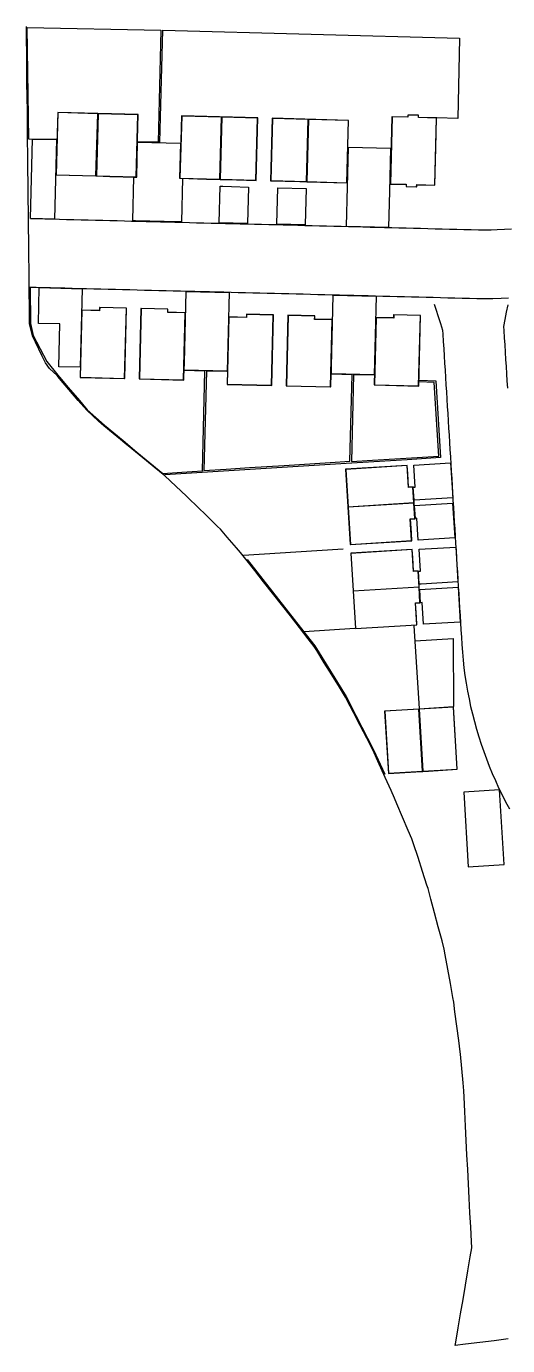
# Model space of a CAD drawing. Header units: metres. Extents: x 347065 to 347457, y 390101 to 390553.
# Drawn here: x 347064.7 to 347131.3, y 390279 to 390461.6 of the extents above; entities that cross this region are included whole.
import ezdxf

# ---------------------------------------------------------------- set-up
doc = ezdxf.new("R2010")
doc.units = ezdxf.units.M
for name, color, linetype in [('3D_LINES', 130, 'Continuous'), ('PLOTS EXTERNAL LEVEL', 3, 'Continuous'), ('PLOTS FFL', 1, 'Continuous')]:
    doc.layers.add(name, color=color, linetype=linetype)

msp = doc.modelspace()

# ---------------------------------------------------------------- linework, layer by layer
at = {"layer": '3D_LINES'}
for points in [[(347131.35, 390279.94, 42), (347129.37, 390279.69, 42.02), (347127.39, 390279.44, 42.08), (347125.4, 390279.19, 42.12), (347124.01, 390279.01, 42.1), (347124.08, 390279.47, 42.08), (347124.42, 390281.45, 42.01), (347124.75, 390283.42, 41.91), (347125.08, 390285.39, 41.81), (347125.41, 390287.36, 41.71), (347125.74, 390289.34, 41.61), (347126.07, 390291.31, 41.54), (347126.28, 390292.54, 41.51), (347126.24, 390293.41, 41.5), (347126.14, 390295.41, 41.46), (347126.04, 390297.41, 41.43), (347125.94, 390299.4, 41.41), (347125.83, 390301.4, 41.38), (347125.73, 390303.4, 41.35), (347125.63, 390305.4, 41.32), (347125.53, 390307.39, 41.3), (347125.43, 390309.39, 41.27), (347125.33, 390311.39, 41.25), (347125.23, 390313.39, 41.19), (347125.19, 390314.25, 41.19), (347125.08, 390315.38, 41.18), (347124.9, 390317.37, 41.15), (347124.72, 390319.36, 41.16), (347124.69, 390319.65, 41.17), (347124.48, 390321.23, 41.18), (347124.23, 390323.21, 41.19), (347123.97, 390325.19, 41.21), (347123.79, 390326.55, 41.23), (347123.68, 390327.17, 41.23), (347123.33, 390329.14, 41.22), (347122.98, 390331.11, 41.26), (347122.63, 390333.08, 41.22), (347122.49, 390333.86, 41.21), (347122.18, 390335.03, 41.19), (347121.66, 390336.96, 41.16), (347121.15, 390338.89, 41.14), (347120.63, 390340.82, 41.12), (347120.24, 390342.27, 41.12), (347120.09, 390342.75, 41.12), (347119.47, 390344.65, 41.12), (347118.85, 390346.55, 41.1), (347118.23, 390348.45, 41.07), (347118, 390349.17, 41.06), (347117.5, 390350.31, 41.06), (347116.72, 390352.15, 41.04), (347115.93, 390353.99, 41.02), (347115.6, 390354.77, 41.01), (347115.13, 390355.82, 41.01), (347114.31, 390357.65, 41), (347113.49, 390359.47, 40.98), (347112.6, 390361.47, 40.95), (347111.76, 390363.08, 40.92), (347110.84, 390364.85, 40.9), (347109.92, 390366.63, 40.89), (347108.99, 390368.4, 40.85), (347108.8, 390368.78, 40.85), (347107.97, 390370.12, 40.84), (347106.93, 390371.83, 40.83), (347105.88, 390373.53, 40.81), (347104.83, 390375.23, 40.81), (347104.5, 390375.78, 40.81), (347103.66, 390376.85, 40.81), (347102.43, 390378.42, 40.81), (347101.19, 390380, 40.82), (347099.96, 390381.57, 40.79), (347098.73, 390383.15, 40.79), (347097.49, 390384.72, 40.79), (347096.26, 390386.29, 40.78), (347095.02, 390387.87, 40.78), (347094.3, 390388.79, 40.78), (347093.75, 390389.41, 40.77), (347092.44, 390390.92, 40.82), (347091.5, 390391.99, 40.77), (347091.09, 390392.39, 40.75), (347089.66, 390393.79, 40.81), (347088.23, 390395.19, 40.81), (347087.2, 390396.21, 40.84), (347086.8, 390396.58, 40.85), (347085.34, 390397.95, 40.88), (347083.8, 390399.4, 40.9), (347082.34, 390400.6, 40.93), (347080.79, 390401.86, 40.88), (347079.24, 390403.13, 41.01), (347078.29, 390403.9, 41.07), (347077.7, 390404.4, 41.1), (347076.16, 390405.68, 41.17), (347075.39, 390406.31, 41.25), (347074.65, 390406.98, 41.32), (347073.01, 390408.46, 41.4), (347071.84, 390409.83, 41.46), (347070.55, 390411.35, 41.5), (347069.25, 390412.87, 41.58), (347068.91, 390413.26, 41.59), (347067.87, 390414.27, 41.62), (347067.28, 390415.03, 41.6), (347066.78, 390416.05, 41.59), (347065.51, 390418.77, 41.67), (347065.11, 390420.47, 41.73), (347065.1, 390421.83, 41.77), (347065.05, 390425.83, 41.84), (347065.03, 390427.83, 41.88), (347065.01, 390429.83, 41.91), (347064.99, 390431.83, 41.95), (347064.97, 390433.83, 41.97), (347064.94, 390435.83, 42), (347064.92, 390437.83, 42.01), (347064.9, 390439.83, 42), (347064.88, 390441.83, 41.98), (347064.85, 390443.83, 41.97), (347064.83, 390445.83, 41.97), (347064.81, 390447.83, 41.96), (347064.79, 390449.83, 41.96), (347064.77, 390451.83, 41.9), (347064.74, 390453.83, 41.96), (347064.72, 390455.83, 41.96), (347064.7, 390457.83, 41.96), (347064.68, 390459.83, 41.95), (347064.66, 390461.6, 40.99)], [(347068.83, 390445.92, 42.3), (347065, 390446.01, 42.09), (347064.75, 390461.46, 40.99), (347083.28, 390461.08, 42.14), (347082.91, 390445.57, 42.3), (347080.06, 390445.64, 42.3)], [(347083.13, 390445.56, 42.65), (347083.53, 390461.07, 42.15), (347124.61, 390459.95, 42.94), (347124.38, 390448.85, 42.97), (347121.47, 390448.93, 42.95)], [(347068.55, 390434.93, 42.07), (347065.22, 390435.01, 42.02), (347065.5, 390446.01, 42.13), (347068.83, 390445.92, 42.3), (347068.55, 390434.93, 42.07)], [(347085.71, 390434.55, 42.34), (347079.77, 390434.7, 42.24), (347079.38, 390434.71, 42.24), (347079.53, 390440.74, 42.3), (347079.92, 390440.73, 42.3), (347080.05, 390445.58, 42.3), (347085.99, 390445.43, 42.65), (347085.85, 390440.57, 42.65), (347086.25, 390440.55, 42.65), (347086.1, 390434.54, 42.34), (347085.71, 390434.55, 42.34)], [(347109.18, 390444.85, 42.65), (347108.89, 390433.96, 42.71), (347114.83, 390433.82, 42.8), (347114.96, 390438.76, 42.81), (347115.11, 390444.7, 42.95), (347109.18, 390444.85, 42.65)], [(347093.02, 390439.42, 42.65), (347095.38, 390439.36, 42.65), (347095.24, 390434.3, 42.49), (347091.32, 390434.41, 42.43), (347091.46, 390439.47, 42.65), (347091.84, 390439.46, 42.65), (347093.02, 390439.42, 42.65)], [(347099.47, 390439.25, 42.65), (347103.38, 390439.14, 42.65), (347103.25, 390434.11, 42.62), (347099.33, 390434.21, 42.56), (347099.47, 390439.25, 42.65)], [(347065.22, 390435.01, 42.02), (347066.22, 390434.99, 42.04), (347067.22, 390434.96, 42.05), (347068.22, 390434.94, 42.07), (347069.22, 390434.91, 42.09), (347070.22, 390434.89, 42.1), (347071.22, 390434.86, 42.12), (347072.22, 390434.84, 42.13), (347073.22, 390434.81, 42.15), (347074.22, 390434.79, 42.16), (347075.22, 390434.76, 42.18), (347076.22, 390434.73, 42.2), (347077.22, 390434.71, 42.21), (347078.22, 390434.68, 42.23), (347079.22, 390434.66, 42.24), (347080.22, 390434.63, 42.26), (347081.22, 390434.61, 42.27), (347082.22, 390434.58, 42.29), (347083.22, 390434.56, 42.31), (347084.22, 390434.53, 42.32), (347085.22, 390434.51, 42.34), (347086.22, 390434.48, 42.35), (347087.22, 390434.46, 42.37), (347088.22, 390434.43, 42.38), (347089.22, 390434.41, 42.4), (347090.22, 390434.38, 42.42), (347091.22, 390434.36, 42.43), (347092.22, 390434.33, 42.45), (347093.22, 390434.31, 42.46), (347094.22, 390434.28, 42.48), (347095.21, 390434.26, 42.5), (347096.21, 390434.23, 42.51), (347097.21, 390434.21, 42.53), (347098.21, 390434.18, 42.54), (347099.21, 390434.16, 42.56), (347100.21, 390434.13, 42.57), (347101.21, 390434.11, 42.59), (347102.21, 390434.08, 42.61), (347103.21, 390434.06, 42.62), (347104.21, 390434.03, 42.64), (347105.21, 390434, 42.65), (347106.21, 390433.98, 42.67), (347107.21, 390433.95, 42.68), (347108.21, 390433.93, 42.7), (347109.21, 390433.9, 42.72), (347110.21, 390433.88, 42.73), (347111.21, 390433.85, 42.75), (347112.21, 390433.83, 42.76), (347113.21, 390433.8, 42.78), (347114.21, 390433.78, 42.79), (347115.21, 390433.75, 42.81), (347116.21, 390433.73, 42.83), (347117.21, 390433.7, 42.84), (347118.21, 390433.68, 42.86), (347119.21, 390433.65, 42.87), (347120.21, 390433.63, 42.89), (347121.21, 390433.6, 42.9), (347122.21, 390433.58, 42.92), (347123.21, 390433.55, 42.94), (347124.21, 390433.53, 42.95), (347125.21, 390433.5, 42.97), (347126.21, 390433.48, 42.98), (347127.2, 390433.45, 43), (347128.14, 390433.43, 43.01), (347128.98, 390433.43, 43.03), (347129.82, 390433.47, 43.05), (347130.8, 390433.53, 43.06), (347131.8, 390433.59, 43.08)], [(347064.99, 390425.51, 42.02), (347065.99, 390425.49, 42.04), (347066.98, 390425.46, 42.05), (347067.98, 390425.44, 42.07), (347068.98, 390425.41, 42.09), (347069.98, 390425.39, 42.1), (347070.98, 390425.36, 42.12), (347071.98, 390425.34, 42.13), (347072.98, 390425.31, 42.15), (347073.98, 390425.29, 42.16), (347074.98, 390425.26, 42.18), (347075.98, 390425.24, 42.2), (347076.98, 390425.21, 42.21), (347077.98, 390425.19, 42.23), (347078.98, 390425.16, 42.24), (347079.98, 390425.14, 42.26), (347080.98, 390425.11, 42.27), (347081.98, 390425.09, 42.29), (347082.98, 390425.06, 42.31), (347083.98, 390425.04, 42.32), (347084.98, 390425.01, 42.34), (347085.98, 390424.99, 42.35), (347086.98, 390424.96, 42.37), (347087.98, 390424.94, 42.38), (347088.98, 390424.91, 42.4), (347089.98, 390424.89, 42.42), (347090.98, 390424.86, 42.43), (347091.98, 390424.84, 42.45), (347092.98, 390424.81, 42.46), (347093.98, 390424.78, 42.48), (347094.98, 390424.76, 42.5), (347095.98, 390424.73, 42.51), (347096.98, 390424.71, 42.53), (347097.97, 390424.68, 42.54), (347098.97, 390424.66, 42.56), (347099.97, 390424.63, 42.57), (347100.97, 390424.61, 42.59), (347101.97, 390424.58, 42.61), (347102.97, 390424.56, 42.62), (347103.97, 390424.53, 42.64), (347104.97, 390424.51, 42.65), (347105.97, 390424.48, 42.67), (347106.97, 390424.46, 42.68), (347107.97, 390424.43, 42.7), (347108.97, 390424.41, 42.72), (347109.97, 390424.38, 42.73), (347110.97, 390424.36, 42.75), (347111.97, 390424.33, 42.76), (347112.97, 390424.31, 42.78), (347113.97, 390424.28, 42.79), (347114.97, 390424.26, 42.81), (347115.97, 390424.23, 42.83), (347116.97, 390424.21, 42.84), (347117.97, 390424.18, 42.86), (347118.97, 390424.16, 42.87), (347119.97, 390424.13, 42.89), (347120.97, 390424.11, 42.9), (347121.97, 390424.08, 42.92), (347122.97, 390424.05, 42.94), (347123.97, 390424.03, 42.95), (347124.97, 390424, 42.97), (347125.97, 390423.98, 42.98), (347126.97, 390423.95, 43), (347128.03, 390423.93, 43.01), (347129.19, 390423.94, 43.03), (347130.35, 390423.98, 43.05), (347131.36, 390424.04, 43.06)], [(347065.17, 390425.51, 42.03), (347065.21, 390420.49, 41.74), (347065.6, 390418.81, 41.83), (347067.5, 390415.22, 42.02), (347069, 390413.32, 42.1), (347069.22, 390413.05, 42.11), (347070.45, 390411.61, 42.15), (347071.99, 390409.81, 42.1), (347073.09, 390408.53, 42.03), (347075.46, 390406.39, 41.93), (347078.03, 390404.27, 41.83), (347079.95, 390402.69, 41.74), (347083.56, 390399.72, 41.61), (347086.18, 390399.89, 41.62), (347089.02, 390400.08, 41.83), (347089.37, 390413.9, 42.42), (347086.48, 390413.97, 42.25)], [(347072.38, 390425.29, 42.14), (347072.11, 390414.41, 42.25), (347069.14, 390414.48, 42.1), (347069.29, 390420.42, 42.04), (347066.32, 390420.49, 41.82), (347066.44, 390425.44, 42.04), (347072.38, 390425.29, 42.14)], [(347086.54, 390415.02, 42.25), (347086.79, 390424.91, 42.36), (347092.72, 390424.76, 42.46), (347092.45, 390413.88, 42.6), (347086.51, 390414.03, 42.25), (347086.54, 390415.02, 42.25)], [(347106.89, 390414.51, 42.6), (347107.13, 390424.41, 42.69), (347113.07, 390424.26, 42.78), (347112.8, 390413.37, 42.85), (347106.86, 390413.52, 42.6), (347106.88, 390414.51, 42.6)], [(347121.09, 390423.16, 43), (347121.33, 390422.44, 42.97), (347121.64, 390421.46, 42.93), (347121.96, 390420.48, 42.89), (347122.25, 390419.55, 42.84), (347122.29, 390418.99, 42.82), (347122.35, 390417.99, 42.78), (347122.41, 390416.99, 42.74), (347122.47, 390415.99, 42.7), (347122.53, 390415, 42.66), (347122.59, 390414, 42.62), (347122.65, 390413, 42.58), (347122.72, 390412, 42.54), (347122.78, 390411, 42.5), (347122.84, 390410.01, 42.46), (347122.9, 390409.01, 42.42), (347122.96, 390408.01, 42.38), (347123.02, 390407.01, 42.34), (347123.08, 390406.01, 42.3), (347123.14, 390405.01, 42.26), (347123.2, 390404.02, 42.22), (347123.26, 390403.02, 42.18), (347123.33, 390402.02, 42.14), (347123.39, 390401.02, 42.1), (347123.45, 390400.02, 42.06), (347123.51, 390399.03, 42.02), (347123.57, 390398.03, 41.98), (347123.63, 390397.03, 41.94), (347123.69, 390396.03, 41.9), (347123.75, 390395.03, 41.86), (347123.81, 390394.04, 41.82), (347123.87, 390393.04, 41.78), (347123.94, 390392.04, 41.74), (347124, 390391.04, 41.7), (347124.06, 390390.04, 41.66), (347124.12, 390389.04, 41.62), (347124.18, 390388.05, 41.58), (347124.24, 390387.05, 41.54), (347124.3, 390386.05, 41.5), (347124.36, 390385.05, 41.46), (347124.42, 390384.05, 41.42), (347124.48, 390383.06, 41.39), (347124.55, 390382.06, 41.35), (347124.61, 390381.06, 41.33), (347124.67, 390380.06, 41.3), (347124.73, 390379.06, 41.28), (347124.79, 390378.06, 41.25), (347124.85, 390377.07, 41.24), (347124.91, 390376.06, 41.22), (347124.99, 390374.98, 41.21), (347125.09, 390373.9, 41.2), (347125.21, 390372.83, 41.19), (347125.35, 390371.75, 41.18), (347125.51, 390370.68, 41.18), (347125.7, 390369.61, 41.18), (347125.91, 390368.54, 41.18), (347126.13, 390367.48, 41.19), (347126.38, 390366.43, 41.2), (347126.65, 390365.38, 41.21), (347126.94, 390364.33, 41.22), (347127.26, 390363.29, 41.23), (347127.59, 390362.26, 41.24), (347127.94, 390361.23, 41.26), (347128.31, 390360.21, 41.27), (347128.71, 390359.2, 41.28), (347129.12, 390358.2, 41.29), (347129.56, 390357.21, 41.31), (347130.01, 390356.22, 41.32), (347130.48, 390355.24, 41.33), (347130.98, 390354.28, 41.34), (347131.49, 390353.32, 41.36)], [(347131.26, 390411.52, 42.5), (347131.2, 390412.52, 42.54), (347131.14, 390413.52, 42.58), (347131.08, 390414.52, 42.62), (347131.02, 390415.51, 42.66), (347130.96, 390416.51, 42.7), (347130.89, 390417.51, 42.74), (347130.83, 390418.51, 42.78), (347130.77, 390419.51, 42.82), (347130.74, 390420.07, 42.85), (347130.92, 390421.02, 42.92), (347131.11, 390422.04, 42.99), (347131.31, 390423.05, 43.07)], [(347092.41, 390413.82, 42.6), (347089.58, 390413.89, 42.42), (347089.23, 390400.14, 41.83), (347092.29, 390400.33, 42.02), (347095.54, 390400.53, 42.03), (347100.34, 390400.83, 42.06), (347106.69, 390401.23, 42.08), (347109.41, 390401.4, 42.21), (347109.72, 390413.38, 42.72), (347106.88, 390413.46, 42.6)], [(347112.78, 390413.31, 42.85), (347109.93, 390413.38, 42.72), (347109.63, 390401.39, 42.21), (347112.56, 390401.57, 42.33), (347118.72, 390401.94, 42.33), (347121.71, 390402.12, 42.33), (347121.08, 390412.33, 42.85), (347119, 390412.4, 42.85)], [(347119.07, 390412.61, 42.55), (347121.3, 390412.54, 42.48), (347121.96, 390401.91, 41.88), (347117.36, 390401.62, 41.58), (347108.91, 390401.09, 41.47), (347083.82, 390399.52, 40.9)], [(347118.29, 390400.87, 41.58), (347123.35, 390401.18, 42.1), (347123.65, 390396.36, 41.91), (347118.31, 390396.03, 41.58), (347118.2, 390397.82, 41.58), (347118.48, 390397.84, 41.58), (347118.29, 390400.87, 41.58)], [(347118.38, 390395.29, 41.62), (347123.63, 390395.61, 41.88), (347123.93, 390390.79, 41.68), (347118.87, 390390.48, 41.51), (347118.68, 390393.51, 41.62), (347118.49, 390393.5, 41.62), (347118.38, 390395.29, 41.62)], [(347119, 390389.23, 41.58), (347124.07, 390389.54, 41.64), (347124.36, 390384.72, 41.44), (347119.3, 390384.41, 41.62), (347119.02, 390384.4, 41.62), (347118.91, 390386.19, 41.62), (347119.19, 390386.2, 41.62), (347119, 390389.23, 41.58)], [(347108.51, 390389.22, 41.47), (347104.86, 390389, 41.25), (347094.71, 390388.37, 40.78)], [(347095.2, 390387.81, 40.78), (347103.04, 390377.81, 41.12), (347104.58, 390375.84, 41.1), (347108.89, 390368.83, 40.96), (347110.26, 390366.23, 40.9)], [(347119.1, 390383.66, 41.62), (347124.4, 390383.98, 41.42), (347124.7, 390379.16, 41.28), (347119.62, 390378.85, 41.62), (347119.44, 390381.84, 41.62), (347119.21, 390381.83, 41.62), (347119.1, 390383.66, 41.62)], [(347118.27, 390378.61, 41.47), (347119, 390367.2, 41.15)], [(347110.12, 390378.25, 41.48), (347103.09, 390377.81, 41.12)], [(347118.46, 390376.54, 41.41), (347123.73, 390376.87, 41.26), (347123.76, 390367.45, 41.15)], [(347110.26, 390366.23, 40.9), (347112.7, 390361.49, 40.9), (347114.24, 390358.11, 41)], [(347125.17, 390355.61, 41.21), (347125.79, 390345.27, 41.27), (347130.78, 390345.58, 41.35), (347130.15, 390355.91, 41.32), (347125.17, 390355.61, 41.21)]]:
    msp.add_polyline3d(points, dxfattribs=at)
at = {"layer": 'PLOTS EXTERNAL LEVEL'}
for points in [[(347079.88, 390440.74, 42.3), (347080.12, 390449.39, 42.3), (347068.99, 390449.69, 42.3), (347068.75, 390441.04, 42.3), (347072.42, 390440.94, 42.45), (347074.32, 390440.89, 42.3), (347076.2, 390440.84, 42.45), (347079.88, 390440.74, 42.3)], [(347074.55, 390449.54, 42.3), (347074.55, 390449.54, 42.3)], [(347080.12, 390449.39, 42.3), (347080.12, 390449.39, 42.3)], [(347096.69, 390448.93, 42.65), (347086.13, 390449.22, 42.65), (347085.89, 390440.57, 42.65), (347089.56, 390440.47, 42.8), (347091.45, 390440.42, 42.8), (347092.39, 390440.39, 42.8), (347096.45, 390440.28, 42.65), (347096.69, 390448.93, 42.65)], [(347096.69, 390448.93, 42.65), (347096.69, 390448.93, 42.65)], [(347109.25, 390448.58, 42.65), (347098.69, 390448.88, 42.65), (347098.45, 390440.23, 42.65), (347102.51, 390440.11, 42.8), (347103.45, 390440.09, 42.8), (347105.34, 390440.04, 42.8), (347109.01, 390439.94, 42.65), (347109.25, 390448.58, 42.65)], [(347109.25, 390448.58, 42.65), (347109.25, 390448.58, 42.65)], [(347121.42, 390448.94, 42.95), (347118.93, 390449, 42.95), (347118.94, 390449.3, 42.95), (347117.44, 390449.33, 42.95), (347117.43, 390449.04, 42.95), (347115.24, 390449.09, 42.95), (347115.01, 390439.77, 42.95), (347117.2, 390439.72, 42.95), (347117.19, 390439.42, 42.95), (347118.69, 390439.37, 42.95), (347118.7, 390439.68, 42.95), (347121.18, 390439.61, 42.95), (347121.31, 390444.81, 43.1), (347121.42, 390448.94, 42.95)], [(347121.42, 390448.94, 42.95), (347121.42, 390448.94, 42.95)], [(347078.51, 390422.61, 42.4), (347074.78, 390422.71, 42.25), (347074.77, 390422.27, 42.25), (347072.33, 390422.33, 42.25), (347072.09, 390413, 42.25), (347078.27, 390412.85, 42.25), (347078.51, 390422.61, 42.25)], [(347078.51, 390422.61, 42.25), (347078.51, 390422.61, 42.25)], [(347086.68, 390421.97, 42.25), (347084.24, 390422.03, 42.25), (347084.25, 390422.47, 42.25), (347080.51, 390422.56, 42.25), (347080.27, 390412.8, 42.25), (347086.44, 390412.64, 42.25), (347086.68, 390421.97, 42.25)], [(347086.68, 390421.97, 42.25), (347086.68, 390421.97, 42.25)], [(347098.85, 390421.66, 42.6), (347095.12, 390421.76, 42.6), (347095.11, 390421.32, 42.6), (347092.67, 390421.38, 42.6), (347092.43, 390412.05, 42.6), (347098.61, 390411.9, 42.6), (347098.85, 390421.66, 42.6)], [(347098.85, 390421.66, 42.6), (347098.85, 390421.66, 42.6)], [(347107.02, 390421.02, 42.6), (347104.58, 390421.08, 42.6), (347104.59, 390421.52, 42.6), (347100.85, 390421.61, 42.6), (347100.61, 390411.85, 42.6), (347106.78, 390411.69, 42.6), (347107.02, 390421.02, 42.6)], [(347107.02, 390421.02, 42.6), (347107.02, 390421.02, 42.6)], [(347119.21, 390421.59, 42.85), (347115.48, 390421.68, 42.85), (347115.47, 390421.24, 42.85), (347113.03, 390421.3, 42.85), (347112.79, 390411.98, 42.85), (347118.97, 390411.82, 42.85), (347119.21, 390421.59, 42.85)], [(347119.21, 390421.59, 42.85), (347119.21, 390421.59, 42.85)], [(347118.3, 390395.66, 41.47), (347118.17, 390397.85, 41.47), (347117.54, 390397.81, 41.47), (347117.42, 390399.72, 41.62), (347117.35, 390400.83, 41.47), (347108.83, 390400.31, 41.47), (347109.15, 390395.1, 41.47)], [(347118.17, 390397.85, 41.47), (347118.17, 390397.85, 41.47)], [(347109.15, 390395.1, 41.47), (347109.47, 390389.88, 41.47), (347117.99, 390390.4, 41.58), (347117.93, 390391.47, 41.62), (347117.81, 390393.42, 41.47), (347118.44, 390393.46, 41.47), (347118.3, 390395.65, 41.47)], [(347117.81, 390393.42, 41.47), (347117.81, 390393.42, 41.47)], [(347119.01, 390384.02, 41.47), (347118.88, 390386.22, 41.47), (347118.25, 390386.18, 41.47), (347118.13, 390388.11, 41.62), (347118.06, 390389.2, 41.47), (347109.54, 390388.68, 41.47), (347109.86, 390383.46, 41.47)], [(347118.88, 390386.22, 41.47), (347118.88, 390386.22, 41.47)], [(347109.86, 390383.46, 41.47), (347110.18, 390378.25, 41.47), (347118.7, 390378.77, 41.47), (347118.64, 390379.85, 41.62), (347118.52, 390381.79, 41.47), (347119.15, 390381.83, 41.47), (347119.01, 390384.02, 41.47)], [(347118.52, 390381.79, 41.47), (347118.52, 390381.79, 41.47)], [(347119, 390367.12, 41.15), (347114.23, 390366.83, 41.15), (347114.75, 390358.2, 41.15), (347118.57, 390358.42, 41.3), (347119.51, 390358.48, 41.3)], [(347119.51, 390358.48, 41.3), (347120.28, 390358.53, 41.3), (347124.28, 390358.77, 41.15), (347123.76, 390367.4, 41.15), (347119, 390367.12, 41.15)], [(347123.76, 390367.4, 41.15), (347123.76, 390367.4, 41.15)]]:
    msp.add_polyline3d(points, dxfattribs=at)
at = {"layer": 'PLOTS FFL'}
for points in [[(347074.53, 390449.51, 42.45), (347069.02, 390449.67, 42.45), (347068.78, 390441.07, 42.45), (347074.29, 390440.92, 42.45), (347074.53, 390449.51, 42.45)], [(347080.09, 390449.36, 42.45), (347074.58, 390449.51, 42.45), (347074.34, 390440.91, 42.45), (347079.85, 390440.76, 42.45), (347080.09, 390449.36, 42.45)], [(347091.66, 390449.04, 42.8), (347086.15, 390449.19, 42.8), (347085.91, 390440.6, 42.8), (347091.43, 390440.44, 42.8), (347091.66, 390449.04, 42.8)], [(347096.66, 390448.91, 42.8), (347091.71, 390449.04, 42.8), (347091.48, 390440.44, 42.8), (347096.43, 390440.31, 42.8), (347096.66, 390448.91, 42.8)], [(347103.66, 390448.71, 42.8), (347098.71, 390448.85, 42.8), (347098.47, 390440.25, 42.8), (347103.42, 390440.11, 42.8), (347103.66, 390448.71, 42.8)], [(347109.22, 390448.56, 42.8), (347103.71, 390448.71, 42.8), (347103.47, 390440.11, 42.8), (347108.99, 390439.96, 42.8), (347109.22, 390448.56, 42.8)], [(347121.39, 390448.91, 43.1), (347118.91, 390448.98, 43.1), (347118.91, 390449.28, 43.1), (347117.46, 390449.31, 43.1), (347117.46, 390449.01, 43.1), (347115.27, 390449.07, 43.1), (347115.03, 390439.79, 43.1), (347117.22, 390439.74, 43.1), (347117.22, 390439.44, 43.1), (347118.66, 390439.4, 43.1), (347118.67, 390439.7, 43.1), (347121.16, 390439.64, 43.1), (347121.39, 390448.91, 43.1)], [(347078.49, 390422.59, 42.4), (347074.8, 390422.68, 42.4), (347074.79, 390422.24, 42.4), (347072.35, 390422.3, 42.4), (347072.12, 390413.03, 42.4), (347078.24, 390412.88, 42.4), (347078.49, 390422.59, 42.4)], [(347086.65, 390421.94, 42.4), (347084.21, 390422.01, 42.4), (347084.22, 390422.45, 42.4), (347080.54, 390422.54, 42.4), (347080.29, 390412.82, 42.4), (347086.42, 390412.67, 42.4), (347086.65, 390421.94, 42.4)], [(347098.83, 390421.64, 42.75), (347095.14, 390421.73, 42.75), (347095.13, 390421.29, 42.75), (347092.69, 390421.35, 42.75), (347092.46, 390412.08, 42.75), (347098.58, 390411.92, 42.75), (347098.83, 390421.64, 42.75)], [(347106.99, 390420.99, 42.75), (347104.55, 390421.05, 42.75), (347104.56, 390421.49, 42.75), (347100.88, 390421.59, 42.75), (347100.63, 390411.87, 42.75), (347106.76, 390411.72, 42.75), (347106.99, 390420.99, 42.75)], [(347119.19, 390421.56, 43), (347115.5, 390421.66, 43), (347115.49, 390421.22, 43), (347113.05, 390421.28, 43), (347112.82, 390412, 43), (347118.94, 390411.85, 43), (347119.19, 390421.56, 43)], [(347118.14, 390397.82, 41.62), (347117.52, 390397.78, 41.62), (347117.33, 390400.81, 41.62), (347108.86, 390400.29, 41.62), (347109.17, 390395.12, 41.62), (347118.27, 390395.68, 41.62), (347118.14, 390397.82, 41.62)], [(347117.78, 390393.44, 41.62), (347118.41, 390393.48, 41.62), (347118.28, 390395.63, 41.62), (347109.18, 390395.07, 41.62), (347109.49, 390389.9, 41.62), (347117.97, 390390.42, 41.62), (347117.78, 390393.44, 41.62)], [(347118.86, 390386.19, 41.62), (347118.23, 390386.15, 41.62), (347118.04, 390389.18, 41.62), (347109.57, 390388.66, 41.62), (347109.88, 390383.49, 41.62), (347118.99, 390384.05, 41.62), (347118.86, 390386.19, 41.62)], [(347118.49, 390381.81, 41.62), (347119.12, 390381.85, 41.62), (347118.99, 390384, 41.62), (347109.89, 390383.44, 41.62), (347110.2, 390378.27, 41.62), (347118.68, 390378.79, 41.62), (347118.49, 390381.81, 41.62)], [(347118.97, 390367.09, 41.3), (347114.26, 390366.81, 41.3), (347114.77, 390358.22, 41.3), (347119.49, 390358.5, 41.3), (347118.97, 390367.09, 41.3)], [(347123.74, 390367.38, 41.3), (347119.02, 390367.1, 41.3), (347119.54, 390358.51, 41.3), (347124.25, 390358.79, 41.3), (347123.74, 390367.38, 41.3)]]:
    msp.add_polyline3d(points, dxfattribs=at)

doc.saveas('drawing.dxf')
